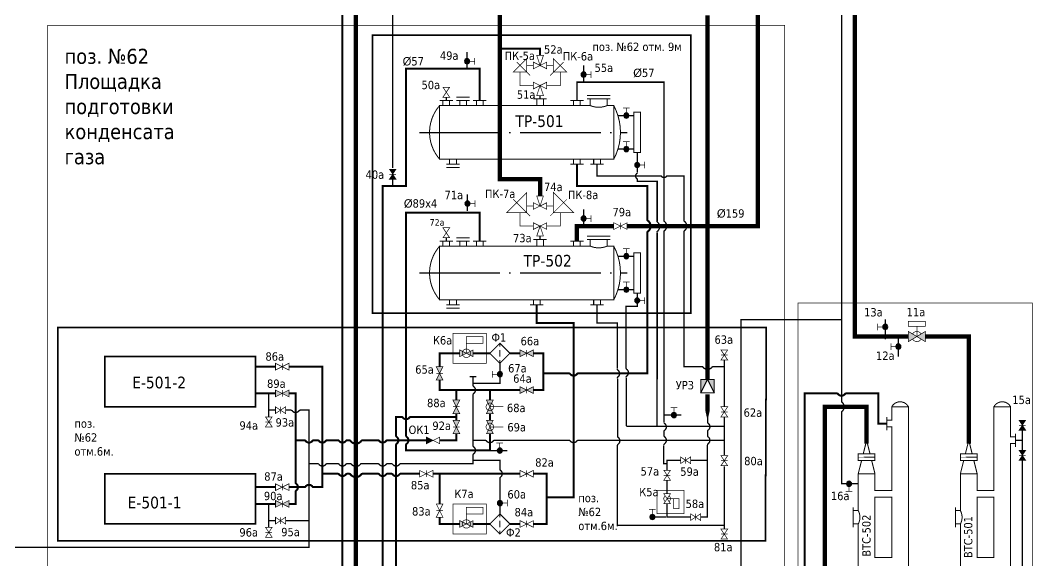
# Paper-space layout 'Layout1' of a CAD drawing. Header units: millimetres. Extents: x 40 to 1011, y 21 to 714.
# Drawn here: x 453.9 to 756.2, y 262 to 423.5 of the extents above; entities that cross this region are included whole.
import ezdxf

# ---------------------------------------------------------------- set-up
doc = ezdxf.new("R2010")
doc.units = ezdxf.units.MM
doc.linetypes.add('ACAD_ISO02W100', pattern=[15, 12, -3])
doc.linetypes.add('ACAD_ISO04W100', pattern=[30, 24, -3, 0, -3])
for name, color, linetype in [('Вентили 50', 7, 'Continuous'), ('Газ', 30, 'Continuous'), ('Дренаж', 202, 'Continuous'), ('Емкости', 7, 'Continuous'), ('Задвижки 100', 7, 'Continuous'), ('Задвижки 50', 7, 'Continuous'), ('Задвижки 80', 7, 'Continuous'), ('Клапаны 100', 7, 'Continuous'), ('Конденсат', 102, 'Continuous'), ('Краны 15', 7, 'Continuous'), ('Краны шар.пн.прив.100', 7, 'Continuous'), ('Краны шар.пн.прив.150', 7, 'Continuous'), ('Краны шар.прив.50', 7, 'Continuous'), ('Краны шар.ручн.100', 7, 'Continuous'), ('Осевые', 7, 'ACAD_ISO04W100'), ('Площадки', 7, 'Continuous'), ('Трубы 159', 7, 'Continuous'), ('Трубы 57', 7, 'Continuous'), ('Трубы 89', 7, 'Continuous'), ('Устр-ва переключ.', 7, 'Continuous'), ('Фильтры 6', 7, 'Continuous'), ('Штрих пункт.', 7, 'ACAD_ISO04W100')]:
    doc.layers.add(name, color=color, linetype=linetype)

# ---------------------------------------------------------------- blocks, each defined once
blk = doc.blocks.new('Пересеч. 89-108')
at = {"layer": 'Трубы 89', "const_width": 0.6}
blk.add_lwpolyline([(-1.4, 0, -0.236068), (-1, -0.2, 0.236068), (0, -0.7, 0.236068), (1, -0.2, -0.236068), (1.4, 0)], format="xyb", dxfattribs=at)
blk = doc.blocks.new('Пересеч. 57-159')
at = {"layer": 'Трубы 57'}
blk.add_lwpolyline([(-1.6, 0, 0.4, 0.4, -0.236068), (-1.4, -0.1, 0.4, 0.4, 0.236068), (0, -0.8, 0.4, 0.4, 0.236068), (1.4, -0.1, 0.4, 0.4, -0.236068), (1.6, 0, 0, 0, 0)], format="xyseb", dxfattribs=at)
blk = doc.blocks.new('Кран 15')
at = {"layer": 'Краны 15'}
blk.add_hatch(color=256, dxfattribs=at).paths.add_polyline_path([(-0.75, 0.75, 1), (0.75, 0.75, 1)])
at = {"layer": 'Краны 15', "const_width": 0.2}
for points in [[(-2.25, 1.75), (-2.25, -0.25)], [(-0.75, 0.75), (-2.25, 0.75)]]:
    blk.add_lwpolyline(points, dxfattribs=at)
at = {"layer": 'Краны 15'}
blk.add_lwpolyline([(-0.75, 0.75, 1), (0.75, 0.75, 1), (-0.75, 0.75, 1)], format="xyb", dxfattribs=at)
blk = doc.blocks.new('Задвижка 50 непрох.')
at = {"layer": 'Задвижки 50'}
h = blk.add_hatch(color=256, dxfattribs=at)
h.paths.add_polyline_path([(0, 1), (0, -1), (1.5, 0)])
h.paths.add_polyline_path([(3, -1), (3, 1), (1.5, 0)])
at = {"layer": 'Задвижки 50', "const_width": 0.2}
blk.add_lwpolyline([(3, -1), (3, 1), (0, -1), (0, 1)], close=True, dxfattribs=at)
blk.add_lwpolyline([(1.5, 1), (1.5, -1)], dxfattribs=at)
blk = doc.blocks.new('Кран шар.пн.прив.150')
at = {"layer": 'Краны шар.пн.прив.150'}
h = blk.add_hatch(color=256, dxfattribs=at)
h.paths.add_polyline_path([(2.5, 0), (0, 1.5), (0, -1.5)])
h.paths.add_polyline_path([(2.5, 0), (5, -1.5), (5, 1.5)])
at = {"layer": 'Краны шар.пн.прив.150', "const_width": 0.2}
for points in [[(0, 3), (5, 3), (5, 4.5), (0, 4.5)], [(5, -1.5), (0, 1.5), (0, -1.5), (5, 1.5)]]:
    blk.add_lwpolyline(points, close=True, dxfattribs=at)
blk.add_lwpolyline([(2.5, 0), (2.5, 3)], dxfattribs=at)
for points in [[(3.79, 0.77, 0.56619), (1.21, 0.77)], [(1.21, -0.77, 0.56619), (3.79, -0.77)]]:
    blk.add_lwpolyline(points, format="xyb", dxfattribs=at)
blk = doc.blocks.new('Задвижка 80')
at = {"layer": 'Задвижки 80', "const_width": 0.2}
blk.add_lwpolyline([(0, -1), (0, 1), (4, -1), (4, 1)], close=True, dxfattribs=at)
blk.add_lwpolyline([(2, 1), (2, -1)], dxfattribs=at)
blk = doc.blocks.new('Задвижка 100 непрох.')
at = {"layer": 'Задвижки 100'}
h = blk.add_hatch(color=256, dxfattribs=at)
h.paths.add_polyline_path([(2, 0), (0, 1), (0, -1)])
h.paths.add_polyline_path([(2, 0), (4, -1), (4, 1)])
at = {"layer": 'Задвижки 100', "const_width": 0.2}
blk.add_lwpolyline([(0, -1), (0, 1), (4, -1), (4, 1)], close=True, dxfattribs=at)
blk.add_lwpolyline([(2, 1), (2, -1)], dxfattribs=at)
blk = doc.blocks.new('Задвижка 50')
at = {"layer": 'Задвижки 50', "const_width": 0.2}
blk.add_lwpolyline([(3, -1), (3, 1), (0, -1), (0, 1)], close=True, dxfattribs=at)
blk.add_lwpolyline([(1.5, 1), (1.5, -1)], dxfattribs=at)
blk = doc.blocks.new('Пересеч. 57-108')
at = {"layer": 'Трубы 57', "const_width": 0.4}
blk.add_lwpolyline([(-1.4, 0, -0.236068), (-1, -0.2, 0.236068), (0, -0.7, 0.236068), (1, -0.2, -0.236068), (1.4, 0)], format="xyb", dxfattribs=at)
blk = doc.blocks.new('Пересеч. 89-219')
at = {"layer": 'Трубы 89', "const_width": 0.6}
blk.add_lwpolyline([(-2, 0, -0.236068), (-1.6, -0.2, 0.236068), (0, -1, 0.236068), (1.6, -0.2, -0.236068), (2, 0)], format="xyb", dxfattribs=at)
blk = doc.blocks.new('Кран шар.прив.п.100')
at = {"layer": 'Краны шар.пн.прив.100'}
h = blk.add_hatch(color=256, dxfattribs=at)
h.paths.add_polyline_path([(0, -1), (2, 0), (0, 1)])
h.paths.add_polyline_path([(2, 0), (4, -1), (4, 1)])
at = {"layer": 'Краны шар.пн.прив.100', "const_width": 0.2}
for points in [[(7, 5), (2, 5), (2, 3), (7, 3)], [(0, -1), (0, 1), (4, -1), (4, 1)]]:
    blk.add_lwpolyline(points, close=True, dxfattribs=at)
blk.add_lwpolyline([(2, 0), (2, 5)], dxfattribs=at)
blk.add_lwpolyline([(2, 1.25, 1.010442), (2, -1.25, 1.010442), (2, 1.25, 4.236068)], format="xyb", dxfattribs=at)
blk = doc.blocks.new('Фильтр 6')
at = {"layer": 'Фильтры 6', "const_width": 0.3}
blk.add_lwpolyline([(-3, 0), (0, -3), (3, 0), (0, 3)], close=True, dxfattribs=at)
for points in [[(-3, 0), (-2, 0)], [(-1, 0), (1, 0)], [(2, 0), (3, 0)]]:
    blk.add_lwpolyline(points, dxfattribs=at)
blk = doc.blocks.new('Клапан 100')
at = {"layer": 'Клапаны 100'}
blk.add_hatch(color=256, dxfattribs=at).paths.add_polyline_path([(2, 0), (0, 1), (0, -1)])
at = {"layer": 'Клапаны 100', "const_width": 0.2}
blk.add_lwpolyline([(0, -1), (0, 1), (4, -1), (4, 1)], close=True, dxfattribs=at)
blk = doc.blocks.new('Кран шар.ручн.100 непрох.')
at = {"layer": 'Краны шар.ручн.100'}
h = blk.add_hatch(color=256, dxfattribs=at)
h.paths.add_polyline_path([(2, 0), (0, 1), (0, -1)])
h.paths.add_polyline_path([(2, 0), (4, -1), (4, 1)])
at = {"layer": 'Краны шар.ручн.100', "const_width": 0.2}
blk.add_lwpolyline([(2, 4), (2, 0)], dxfattribs=at)
blk.add_lwpolyline([(0, -1), (0, 1), (4, -1), (4, 1)], close=True, dxfattribs=at)
blk.add_lwpolyline([(0.875, 0, 1), (3.125, 0, 1), (0.875, 0, 1)], format="xyb", dxfattribs=at)
blk = doc.blocks.new('Заглушка 57')
at = {"layer": 'Трубы 57', "const_width": 0.4}
blk.add_lwpolyline([(0, 1), (0, -1)], dxfattribs=at)
blk = doc.blocks.new('Кран шар.прив.50')
at = {"layer": 'Краны шар.прив.50', "const_width": 0.2}
for points in [[(1.5, 3.5), (4.5, 3.5), (4.5, 2), (1.5, 2)], [(3, -1), (3, 1), (0, -1), (0, 1)]]:
    blk.add_lwpolyline(points, close=True, dxfattribs=at)
for points in [[(2.33, 0.55, 0.535184), (0.67, 0.55)], [(0.67, -0.55, 0.535184), (2.33, -0.55)]]:
    blk.add_lwpolyline(points, format="xyb", dxfattribs=at)
blk.add_lwpolyline([(1.5, 2), (1.5, 0)], dxfattribs=at)
blk = doc.blocks.new('Вентиль 50')
at = {"layer": 'Вентили 50', "const_width": 0.2}
blk.add_lwpolyline([(3, -1), (3, 1), (0, -1), (0, 1)], close=True, dxfattribs=at)
blk = doc.blocks.new('Устр-во переключ.')
at = {"layer": 'Устр-ва переключ.', "const_width": 0.2}
for points in [[(-1, 4), (-5, 4), (-1, 8)], [(-2, -2), (-4, -2), (-2, 2), (-4, 2)], [(2, 2), (4, 2), (2, -2), (4, -2)], [(-1, -4), (-5, -4), (-1, -8)]]:
    blk.add_lwpolyline(points, close=True, dxfattribs=at)
for points in [[(0, 3), (-4, 7)], [(-1, 6), (3, 6), (3, 2)], [(-3, 2), (-3, 4)], [(-3, 0), (-6, -1), (-6, 1), (-3, 0)], [(3, 0), (6, 1), (6, -1), (3, 0)], [(0, -3), (-4, -7)], [(-3, -4), (-3, -2)], [(3, -2), (3, -6), (-1, -6)]]:
    blk.add_lwpolyline(points, dxfattribs=at)
blk = doc.blocks.new('Задвижка 100')
at = {"layer": 'Задвижки 100', "const_width": 0.2}
blk.add_lwpolyline([(0, -1), (0, 1), (4, -1), (4, 1)], close=True, dxfattribs=at)
blk.add_lwpolyline([(2, 1), (2, -1)], dxfattribs=at)
blk = doc.blocks.new('Устр-во переключ.б.')
at = {"layer": 'Устр-ва переключ.', "const_width": 0.2}
for points in [[(-4, -5), (-4, 1), (-10, -5)], [(4, -5), (4, 1), (10, -5)], [(-2, -4), (-2, -2), (2, -4), (2, -2)], [(2, -8), (2, -10), (-2, -8), (-2, -10)]]:
    blk.add_lwpolyline(points, close=True, dxfattribs=at)
for points in [[(0, -3), (-1, 0), (1, 0), (0, -3)], [(-3, -6), (-8, -1)], [(-4, -3), (-2, -3)], [(2, -3), (4, -3)], [(3, -6), (8, -1)], [(-2, -9), (-6, -9), (-6, -5)], [(6, -5), (6, -9), (2, -9)], [(0, -9), (1, -12), (-1, -12), (0, -9)]]:
    blk.add_lwpolyline(points, dxfattribs=at)
blk = doc.blocks.new('Пересеч. 57-57')
at = {"layer": 'Трубы 57'}
blk.add_lwpolyline([(-1, 0, 0.4, 0.4, -0.236068), (-0.8, -0.1, 0.4, 0.4, 0.236068), (0, -0.5, 0.4, 0.4, 0.236068), (0.8, -0.1, 0.4, 0.4, -0.236068), (1, 0, 0, 0, 0)], format="xyseb", dxfattribs=at)

psp = doc.layouts.get("Layout1")

# ---------------------------------------------------------------- hatches: boundary and pattern name
at = {"layer": 'Газ'}
h = psp.add_hatch(color=256, dxfattribs=at)
h.paths.add_polyline_path([(659.09, 316.16), (657.09, 316.16), (657.09, 312.16)])
h.paths.add_polyline_path([(661.09, 316.16), (659.09, 316.16), (661.09, 312.16)])

# ---------------------------------------------------------------- linework, layer by layer
at = {"const_width": 0.3}
for points in [[(637.09, 396.03), (639.09, 396.03), (639.09, 384.03), (637.09, 384.03)], [(637.09, 354.03), (639.09, 354.03), (639.09, 342.03), (637.09, 342.03)], [(657.09, 316.16), (661.09, 316.16), (661.09, 312.16), (657.09, 312.16)]]:
    psp.add_lwpolyline(points, close=True, dxfattribs=at)
for points in [[(657.09, 312.16), (659.09, 316.16)], [(659.09, 316.16), (661.09, 312.16)]]:
    psp.add_lwpolyline(points)
at = {"layer": 'Газ'}
for points, const_width in [([(699.09, 505.15), (699.09, 309.63)], 0.4), ([(622.09, 405.03), (622.09, 410.03)], 0.4), ([(620.09, 399.53), (620.09, 405.03), (646.09, 405.03), (646.09, 363.63)], 0.4), ([(646.09, 360.43), (646.09, 303.45)], 0.4), ([(669.09, 259.03), (669.09, 334.03), (699.09, 334.03)], 0.4), ([(712.17, 328.16), (712.17, 334.16)], 0.4), ([(724.09, 329.03), (737.09, 329.03), (737.09, 297.03)], 1.3), ([(716.09, 329.03), (716.09, 323.03)], 0.4), ([(659.09, 306.85), (659.09, 311.78)], 1.3), ([(706.59, 297.03), (706.59, 308.03), (694.09, 308.03), (694.09, 124.03), (648.09, 124.03), (648.09, 143.03), (659.09, 143.03), (659.09, 148.03)], 1.3), ([(651.3, 305.57), (646.3, 305.57)], 0.4), ([(699.09, 306.43), (699.09, 285.03), (704.09, 285.03)], 0.4), ([(659.09, 304.8), (659.09, 303.49)], 0.4), ([(646.09, 300.63), (646.09, 299.43)], 0.4), ([(659.09, 300.67), (659.09, 299.43)], 0.4), ([(646.02, 296.51), (646.02, 291.07), (647.02, 291.07)], 0.4), ([(659.02, 296.65), (659.02, 275.07), (657.02, 275.07)], 0.4), ([(647.02, 289.07), (647.02, 292.07), (651.02, 292.07)], 0.4), ([(654.02, 292.07), (659.02, 292.07)], 0.4), ([(647.02, 282.07), (647.02, 286.07)], 0.4), ([(654.02, 275.07), (647.02, 275.07), (647.02, 279.07)], 0.4), ([(646.71, 275.11), (641.71, 275.11)], 0.4)]:
    psp.add_lwpolyline(points, dxfattribs=dict(at, const_width=const_width))
for points in [[(703.09, 503.69, 1.3, 1.3, 0), (703.09, 329.03, 1.3, 1.3, 0), (719.09, 329.03, 0, 0, 0)], [(659.09, 243.03, 1.3, 1.3, 0), (659.09, 248.03, 1.3, 1.3, 0), (554.09, 248.03, 1.3, 1.3, 0), (554.09, 489.53, 1.3, 1.3, 0)], [(659.09, 304.83, 0.4, 1.3, 0), (659.09, 306.83, 1.3, 1.3, 0)]]:
    psp.add_lwpolyline(points, format="xyseb", dxfattribs=at)
at = {"layer": 'Газ', "const_width": 0.2}
psp.add_lwpolyline([(644.02, 283.07), (652.02, 283.07), (652.02, 276.07), (644.02, 276.07)], close=True, dxfattribs=at)
at = {"layer": 'Дренаж', "const_width": 0.4}
for points in [[(638.09, 384.03), (638.09, 378.05)], [(645.09, 377.03), (626.09, 377.03), (626.09, 380.53)], [(644.05, 363.49), (644.05, 375.43), (638.15, 375.43)], [(638.16, 376), (638.16, 375.24)], [(652.09, 363.63), (652.09, 377.03), (647.09, 377.03)], [(644.04, 302.07), (644.05, 318.43), (644.05, 360.18)], [(657.49, 320.03), (652.09, 320.03), (652.09, 360.43)], [(634.76, 319.67), (634.76, 338.03), (638.09, 338.03), (638.09, 342.03)], [(626.09, 338.53), (626.09, 333.03), (632.2, 333.03), (632.2, 319.43)], [(589.09, 315.03), (597.09, 315.03), (597.09, 321.03)], [(664.09, 308.03), (664.09, 322.03)], [(664.09, 320.03), (660.69, 320.03)], [(589.09, 314.43), (589.09, 317.03)], [(632.21, 316.48), (632.21, 299.28)], [(634.85, 316.75), (634.85, 302.31)], [(589.09, 296.43), (589.09, 311.63)], [(528.09, 307.03), (530.09, 307.03)], [(533.09, 307.03), (534.69, 307.03)], [(634.85, 302.21), (663.9, 302.21)], [(664.09, 293.59), (664.09, 305.03)], [(753.09, 295.03), (753.09, 301.03)], [(589.09, 298.03), (592.69, 298.03)], [(595.49, 298.03), (617.69, 298.03)], [(620.49, 298.03), (664.09, 298.03)], [(632.16, 296.63), (632.16, 272.57), (664.09, 272.61), (664.09, 290.28)], [(751.09, 298.03), (753.09, 298.03)], [(567.49, 291.03), (589.09, 291.03), (589.09, 293.63)], [(540.09, 291.03), (542.69, 291.03)], [(545.49, 291.03), (548.69, 291.03)], [(551.49, 291.03), (552.49, 291.03)], [(555.69, 291.03), (560.69, 291.03)], [(563.49, 291.03), (564.69, 291.03)], [(589.09, 292.03), (597.09, 292.03), (597.09, 289.43)], [(751.19, 258.03), (753.09, 258.03), (753.09, 292.03)], [(597.09, 286.63), (597.09, 276.03)], [(664.09, 272.61), (664.09, 271.61)]]:
    psp.add_lwpolyline(points, dxfattribs=at)
at = {"layer": 'Дренаж', "lineweight": 100, "const_width": 0.4}
for points in [[(528.09, 312.03), (528.09, 305.03)], [(528.09, 279.03), (528.09, 272.03)], [(533.09, 274.03), (540.09, 274.03)]]:
    psp.add_lwpolyline(points, dxfattribs=at)
at = {"layer": 'Дренаж'}
psp.add_lwpolyline([(537.49, 307.03, 0.4, 0.4, 0), (540.09, 307.03, 0.4, 0.4, 0), (540.09, 266.03, 0.4, 0.4, 0), (355.62, 266.03, 0.4, 0.4, 0), (355.85, 21.03, 0, 0, 0)], format="xyseb", dxfattribs=at)
at = {"layer": 'Емкости', "const_width": 0.3}
for points in [[(583.09, 399.53), (579.09, 399.53)], [(580.09, 398.03), (580.09, 399.53)], [(582.09, 398.03), (582.09, 399.53)], [(584.09, 400.53), (588.09, 400.53)], [(588.09, 399.53), (584.09, 399.53)], [(585.09, 398.03), (585.09, 399.53)], [(587.09, 398.03), (587.09, 399.53)], [(593.09, 399.53), (589.09, 399.53)], [(590.09, 398.03), (590.09, 399.53)], [(592.09, 398.03), (592.09, 399.53)], [(611.09, 400.03), (607.09, 400.03)], [(608.09, 398.03), (608.09, 400.03)], [(610.09, 398.03), (610.09, 400.03)], [(622.09, 399.53), (618.09, 399.53)], [(619.09, 398.03), (619.09, 399.53)], [(621.09, 398.03), (621.09, 399.53)], [(623.09, 401.03), (630.09, 401.03)], [(630.09, 400.03), (623.09, 400.03)], [(624.09, 398.03), (624.09, 400.03)], [(629.09, 398.03), (629.09, 400.03)], [(629.09, 398.03), (631.09, 398.03), (631.09, 382.03), (579.09, 382.03), (579.09, 398.03), (624.09, 398.03)], [(582.09, 382.03), (582.09, 380.53)], [(584.09, 382.03), (584.09, 380.53)], [(619.09, 382.03), (619.09, 380.53)], [(621.09, 382.03), (621.09, 380.53)], [(625.09, 382.03), (625.09, 380.53)], [(627.09, 382.03), (627.09, 380.53)], [(585.09, 380.53), (581.09, 380.53)], [(581.09, 379.53), (585.09, 379.53)], [(622.09, 380.53), (618.09, 380.53)], [(628.09, 380.53), (624.09, 380.53)], [(583.09, 357.53), (579.09, 357.53)], [(580.09, 356.03), (580.09, 357.53)], [(582.09, 356.03), (582.09, 357.53)], [(584.09, 358.53), (588.09, 358.53)], [(588.09, 357.53), (584.09, 357.53)], [(585.09, 356.03), (585.09, 357.53)], [(587.09, 356.03), (587.09, 357.53)], [(593.09, 357.53), (589.09, 357.53)], [(590.09, 356.03), (590.09, 357.53)], [(592.09, 356.03), (592.09, 357.53)], [(611.09, 358.03), (607.09, 358.03)], [(608.09, 356.03), (608.09, 358.03)], [(610.09, 356.03), (610.09, 358.03)], [(622.09, 357.53), (618.09, 357.53)], [(619.09, 356.03), (619.09, 357.53)], [(621.09, 356.03), (621.09, 357.53)], [(623.09, 359.03), (630.09, 359.03)], [(630.09, 358.03), (623.09, 358.03)], [(624.09, 356.03), (624.09, 358.03)], [(629.09, 356.03), (629.09, 358.03)], [(629.09, 356.03), (631.09, 356.03), (631.09, 340.03), (579.09, 340.03), (579.09, 356.03), (624.09, 356.03)], [(585.09, 338.53), (581.09, 338.53)], [(582.09, 340.03), (582.09, 338.53)], [(584.09, 340.03), (584.09, 338.53)], [(610.09, 338.53), (606.09, 338.53)], [(607.09, 340.03), (607.09, 338.53)], [(609.09, 340.03), (609.09, 338.53)], [(628.09, 338.53), (624.09, 338.53)], [(625.09, 340.03), (625.09, 338.53)], [(627.09, 340.03), (627.09, 338.53)], [(581.09, 337.53), (585.09, 337.53)], [(712.59, 305.03), (712.59, 301.03)], [(751.09, 300.03), (751.09, 296.03)], [(705.59, 294.03), (706.59, 298.03)], [(707.59, 294.03), (706.59, 298.03)], [(736.09, 294.03), (737.09, 298.03)], [(738.09, 294.03), (737.09, 298.03)], [(704.09, 288.03), (705.09, 292.03)], [(709.09, 288.03), (708.09, 292.03)], [(734.59, 288.03), (735.59, 292.03)], [(739.59, 288.03), (738.59, 292.03)], [(702.59, 278.03), (702.59, 272.03)], [(733.09, 278.03), (733.09, 272.03)]]:
    psp.add_lwpolyline(points, dxfattribs=at)
for points in [[(579.09, 398.03, 0.375), (579.09, 382.03)], [(629.09, 398.03, -0.2), (624.09, 398.03)], [(631.09, 382.03, 0.25), (631.09, 398.03)], [(579.09, 356.03, 0.375), (579.09, 340.03)], [(629.09, 356.03, -0.2), (624.09, 356.03)], [(631.09, 340.03, 0.25), (631.09, 356.03)], [(719.09, 308.03, 0.6), (714.09, 308.03)], [(749.59, 308.03, 0.6), (744.59, 308.03)], [(704.09, 273.03, 0.25), (704.09, 277.03)], [(734.59, 273.03, 0.25), (734.59, 277.03)]]:
    psp.add_lwpolyline(points, format="xyb", dxfattribs=at)
at = {"layer": 'Емкости'}
for points in [[(712.59, 304.03, 0.3, 0.3, 0), (714.09, 304.03, 0.3, 0.3, 0), (714.09, 308.03, 0.3, 0.3, 0), (719.09, 308.03, 0.3, 0.3, 0), (719.09, 219.03, 0.3, 0.3, 0), (720.59, 219.03, 0, 0, 0)], [(751.09, 299.03, 0.3, 0.3, 0), (749.59, 299.03, 0.3, 0.3, 0), (749.59, 308.03, 0.3, 0.3, 0), (744.59, 308.03, 0.3, 0.3, 0), (744.59, 283.03, 0.3, 0.3, 0), (739.59, 283.03, 0.3, 0.3, 0), (739.59, 288.03, 0.3, 0.3, 0), (734.59, 288.03, 0.3, 0.3, 0), (734.59, 277.03, 0.3, 0.3, 0), (733.09, 277.03, 0, 0, 0)], [(712.59, 302.03, 0.3, 0.3, 0), (714.09, 302.03, 0.3, 0.3, 0), (714.09, 283.03, 0.3, 0.3, 0), (709.09, 283.03, 0.3, 0.3, 0), (709.09, 288.03, 0.3, 0.3, 0), (704.09, 288.03, 0.3, 0.3, 0), (704.09, 277.03, 0.3, 0.3, 0), (702.59, 277.03, 0, 0, 0)], [(743.09, 212.03, 0.3, 0.3, 0), (744.59, 212.03, 0.3, 0.3, 0), (744.59, 208.03, 0.3, 0.3, 0), (749.59, 208.03, 0.3, 0.3, 0), (749.59, 297.03, 0.3, 0.3, 0), (751.09, 297.03, 0, 0, 0)], [(702.59, 238.03, 0.3, 0.3, 0), (704.09, 238.03, 0.3, 0.3, 0), (704.09, 273.03, 0.3, 0.3, 0), (702.59, 273.03, 0, 0, 0)], [(733.09, 238.03, 0.3, 0.3, 0), (734.59, 238.03, 0.3, 0.3, 0), (734.59, 273.03, 0.3, 0.3, 0), (733.09, 273.03, 0, 0, 0)]]:
    psp.add_lwpolyline(points, format="xyseb", dxfattribs=at)
at = {"layer": 'Емкости', "const_width": 0.3}
for points in [[(704.09, 294.03), (709.09, 294.03), (709.09, 292.03), (704.09, 292.03)], [(734.59, 294.03), (739.59, 294.03), (739.59, 292.03), (734.59, 292.03)], [(704.09, 293.03), (709.09, 293.03), (709.09, 293.03), (704.09, 293.03)], [(734.59, 293.03), (739.59, 293.03), (739.59, 293.03), (734.59, 293.03)], [(714.09, 263.03), (709.09, 263.03), (709.09, 281.03), (714.09, 281.03)], [(744.59, 263.03), (739.59, 263.03), (739.59, 281.03), (744.59, 281.03)]]:
    psp.add_lwpolyline(points, close=True, dxfattribs=at)
at = {"layer": 'Конденсат', "color": 3}
psp.add_lwpolyline([(565.09, 379.4, 0.4, 0.4, 0), (565.09, 527.03, 0.4, 0.4, 0), (744.3, 527.03, 0.4, 0.4, 0)], format="xyseb", dxfattribs=at)
at = {"layer": 'Конденсат'}
psp.add_lwpolyline([(550.09, 234.43, 0.6, 0.6, 0), (550.09, 489.53, 0.6, 0.6, 0)], format="xyseb", dxfattribs=at)
for points, const_width in [([(587.28, 409.03), (587.28, 414.03)], 0.4), ([(587.41, 366.49), (587.41, 371.49)], 0.4), ([(566.09, 299.43), (566.09, 305.03), (567.69, 305.03)], 0.6), ([(570.49, 305.03), (584.09, 305.03)], 0.6), ([(579.09, 298.03), (584.09, 298.03), (584.09, 300.03)], 0.6), ([(536.09, 298.03), (538.69, 298.03)], 0.6), ([(541.49, 298.03), (542.69, 298.03)], 0.6), ([(545.49, 298.03), (548.69, 298.03)], 0.6), ([(551.49, 298.03), (552.09, 298.03)], 0.6), ([(556.09, 298.03), (560.69, 298.03)], 0.6), ([(563.49, 298.03), (575.09, 298.03)], 0.6), ([(566.09, 250.03), (566.09, 261.03), (566.09, 296.63)], 0.6), ([(599.31, 294.95), (594.31, 294.95)], 0.4), ([(551.49, 288.03), (552.09, 288.03)], 0.6)]:
    psp.add_lwpolyline(points, dxfattribs=dict(at, const_width=const_width))
at = {"layer": 'Конденсат', "color": 3}
for points, const_width in [([(591.09, 399.53), (591.09, 409.03), (569.09, 409.03), (569.09, 374.03), (562.09, 374.03), (562.09, 250.03)], 0.6), ([(641.09, 364.03), (641.09, 374.03), (620.09, 374.03), (620.09, 380.53)], 0.6), ([(565.09, 374.03), (565.09, 376.03)], 0.4), ([(569.09, 299.43), (569.09, 366.03), (591.09, 366.03), (591.09, 357.53)], 0.6), ([(620.49, 318.03), (641.09, 318.03), (641.09, 360.03)], 0.6), ([(611.09, 281.03), (619.09, 281.03), (619.09, 333.03), (608.09, 333.03), (608.09, 338.53)], 0.6), ([(579.09, 320.03), (579.09, 324.03), (585.09, 324.03)], 0.6), ([(589.09, 324.03), (594.09, 324.03)], 0.6), ([(600.09, 324.03), (603.09, 324.03)], 0.6), ([(607.09, 324.03), (610.09, 324.03), (610.09, 313.03), (607.09, 313.03)], 0.6), ([(610.09, 318.03), (617.69, 318.03)], 0.6), ([(603.09, 313.03), (579.09, 313.03), (579.09, 316.03)], 0.6), ([(584.09, 310.03), (584.09, 313.03)], 0.6), ([(594.09, 313.03), (594.09, 310.03)], 0.6), ([(650.09, 129.03), (688.09, 129.03), (688.09, 312.03), (697.69, 312.03)], 0.6), ([(700.49, 312.03), (710.09, 312.03), (710.09, 303.03), (712.59, 303.03)], 0.6), ([(594.09, 306.03), (594.09, 304.03)], 0.6), ([(594.09, 300.03), (594.09, 295.03), (569.09, 295.03), (569.09, 296.63)], 0.6), ([(544.09, 288.03), (548.69, 288.03)], 0.6), ([(551.49, 288.03), (552.09, 288.03)], 0.6), ([(556.09, 288.03), (560.69, 288.03)], 0.6), ([(563.49, 288.03), (564.69, 288.03)], 0.6), ([(567.49, 288.03), (573.09, 288.03)], 0.6), ([(577.09, 288.03), (603.09, 288.03)], 0.6), ([(579.09, 279.03), (579.09, 288.03)], 0.6), ([(607.09, 288.03), (611.09, 288.03), (611.09, 273.03), (607.09, 273.03)], 0.6), ([(585.09, 273.03), (579.09, 273.03), (579.09, 275.03)], 0.6), ([(594.09, 273.03), (589.09, 273.03)], 0.6), ([(603.09, 273.03), (600.09, 273.03)], 0.6)]:
    psp.add_lwpolyline(points, dxfattribs=dict(at, const_width=const_width))
at = {"layer": 'Конденсат', "color": 3, "const_width": 0.2}
psp.add_lwpolyline([(583.09, 330.03), (593.09, 330.03), (593.09, 321.03), (583.09, 321.03)], close=True, dxfattribs=at)
at = {"layer": 'Конденсат', "lineweight": 100, "const_width": 0.5}
for points in [[(479.09, 323.03), (524.09, 323.03), (524.09, 308.03), (479.09, 308.03)], [(479.09, 288.03), (524.09, 288.03), (524.09, 273.03), (479.09, 273.03)]]:
    psp.add_lwpolyline(points, close=True, dxfattribs=at)
at = {"layer": 'Конденсат', "color": 3, "lineweight": 100, "const_width": 0.6}
for points in [[(524.09, 320.03), (530.09, 320.03)], [(534.09, 320.03), (544.09, 320.03), (544.09, 284.03), (541.49, 284.03)], [(530.09, 284.03), (524.09, 284.03)], [(538.69, 284.03), (534.09, 284.03)]]:
    psp.add_lwpolyline(points, dxfattribs=at)
at = {"layer": 'Конденсат', "lineweight": 100, "const_width": 0.6}
for points in [[(524.09, 312.03), (530.09, 312.03)], [(534.09, 312.03), (536.09, 312.03), (536.09, 285.43)], [(536.09, 282.63), (536.09, 279.03), (534.09, 279.03)], [(530.09, 279.03), (524.09, 279.03)]]:
    psp.add_lwpolyline(points, dxfattribs=at)
at = {"layer": 'Конденсат', "const_width": 0.2}
psp.add_lwpolyline([(583.09, 279.03), (593.09, 279.03), (593.09, 270.03), (583.09, 270.03)], close=True, dxfattribs=at)
at = {"layer": 'Осевые'}
for p, q in [((573.09, 390.03), (635.09, 390.03)), ((573.09, 348.03), (635.09, 348.03))]:
    psp.add_line(p, q, dxfattribs=at)
at = {"layer": 'Площадки', "linetype": 'ACAD_ISO02W100', "ltscale": 1.5, "const_width": 0.5}
for points in [[(559.09, 419.03), (654.09, 419.03), (654.09, 336.03), (559.09, 336.03)], [(465.09, 331.69), (676.64, 331.69), (676.36, 268.03), (465.09, 268.03)]]:
    psp.add_lwpolyline(points, close=True, dxfattribs=at)
at = {"layer": 'Трубы 159'}
for points, const_width in [([(597.09, 442.53), (597.09, 376.03), (609.09, 376.03), (609.09, 371.03)], 1.3), ([(635.09, 362.03), (674.09, 362.03), (674.09, 442.53)], 1.3), ([(659.09, 316.33), (659.09, 425.03)], 1.3), ([(622.09, 362.03), (622.09, 367.03)], 0.4), ([(620.09, 357.53), (620.09, 362.03), (631.09, 362.03)], 1.3)]:
    psp.add_lwpolyline(points, dxfattribs=dict(at, const_width=const_width))
at = {"layer": 'Трубы 57', "const_width": 0.4}
for points in [[(581.09, 399.53), (581.09, 400.53)], [(609.09, 400.03), (609.09, 401.03)], [(632.34, 395.03), (637.09, 395.03)], [(632.34, 385.03), (637.09, 385.03)], [(581.09, 357.53), (581.09, 358.53)], [(609.09, 358.03), (609.09, 359.03)], [(632.34, 353.03), (637.09, 353.03)], [(632.34, 343.03), (637.09, 343.03)]]:
    psp.add_lwpolyline(points, dxfattribs=at)
at = {"layer": 'Трубы 57', "lineweight": 100, "const_width": 0.4}
psp.add_lwpolyline([(528.09, 274.03), (530.09, 274.03)], dxfattribs=at)
at = {"layer": 'Трубы 89', "const_width": 0.6}
for points in [[(597.09, 415.03), (609.09, 415.03), (609.09, 413.03)], [(584.09, 304.03), (584.09, 306.03)]]:
    psp.add_lwpolyline(points, dxfattribs=at)
at = {"layer": 'Штрих пункт.', "const_width": 0.2}
for points in [[(682.09, 422.03), (462.09, 422.03), (462.09, 120.03), (682.09, 120.03)], [(686.09, 193.03), (756.09, 193.03), (756.09, 339.03), (686.09, 339.03)]]:
    psp.add_lwpolyline(points, close=True, dxfattribs=at)

# ---------------------------------------------------------------- block references
at = {"layer": 'Вентили 50', "rotation": 90}
for p in [(581.09, 400.53), (581.09, 358.53)]:
    psp.add_blockref('Вентиль 50', p, dxfattribs=at)
at = {"layer": 'Газ'}
for name, p, rotation in [('Кран 15', (622.09, 408.03), 180), ('Пересеч. 57-159', (646.09, 362.03), 90), ('Пересеч. 57-159', (699.09, 308.03), 90), ('Кран 15', (648.3, 305.57), 270), ('Пересеч. 57-108', (646.09, 302.03), 90), ('Пересеч. 57-108', (659.1, 302.09), 90), ('Пересеч. 57-108', (646.09, 298.03), 90), ('Пересеч. 57-108', (659.09, 298.03), 90), ('Задвижка 50', (647.02, 289.07), 270), ('Кран 15', (702.09, 285.03), 90), ('Кран шар.прив.50', (647.02, 282.07), 270), ('Кран 15', (641.88, 275.11), 270)]:
    psp.add_blockref(name, p, dxfattribs=dict(at, rotation=rotation))
for name, p in [('Кран 15', (712.17, 331.16)), ('Кран шар.пн.прив.150', (719.09, 329.03)), ('Кран 15', (716.09, 325.28)), ('Задвижка 50', (651.02, 292.07))]:
    psp.add_blockref(name, p, dxfattribs=at)
at = {"layer": 'Дренаж'}
for name, p, rotation in [('Кран 15', (638.09, 381.03), 180), ('Пересеч. 57-57', (638.12, 376.99), 270), ('Пересеч. 57-159', (643.99, 361.85), 90), ('Пересеч. 57-159', (652.09, 362.03), 90), ('Кран 15', (638.09, 340.53), 180), ('Задвижка 50', (664.09, 322.03), 90), ('Пересеч. 57-108', (632.14, 317.96), 90), ('Пересеч. 57-108', (634.77, 318.22), 90), ('Заглушка 57', (589.09, 317.03), 270), ('Пересеч. 57-108', (589.09, 313.03), 90), ('Задвижка 50', (664.09, 308.03), 270), ('Задвижка 50 непрох.', (753.09, 304.03), 270), ('Пересеч. 57-108', (632.21, 297.88), 90), ('Пересеч. 57-108', (589.09, 295.03), 90), ('Задвижка 50', (664.09, 293.42), 270), ('Задвижка 50 непрох.', (753.09, 295.03), 270), ('Пересеч. 57-108', (597.09, 288.03), 90), ('Кран 15', (597.09, 280.03), 180), ('Задвижка 50', (664.09, 271.49), 270)]:
    psp.add_blockref(name, p, dxfattribs=dict(at, rotation=rotation))
for name, p in [('Пересеч. 57-57', (646.09, 377.03)), ('Кран 15', (597.09, 317.03)), ('Пересеч. 57-159', (659.09, 320.03)), ('Пересеч. 57-108', (594.09, 298.03)), ('Пересеч. 57-108', (619.09, 298.03)), ('Пересеч. 57-108', (544.09, 291.03)), ('Пересеч. 57-108', (550.09, 291.03)), ('Пересеч. 57-159', (554.09, 291.03)), ('Пересеч. 57-108', (562.09, 291.03)), ('Пересеч. 57-108', (566.09, 291.03))]:
    psp.add_blockref(name, p, dxfattribs=at)
at = {"layer": 'Дренаж', "lineweight": 100}
for name, p in [('Задвижка 50', (530.09, 307.03)), ('Пересеч. 57-108', (536.09, 307.03)), ('Задвижка 50', (530.09, 274.03))]:
    psp.add_blockref(name, p, dxfattribs=at)
at = {"layer": 'Дренаж', "lineweight": 100, "rotation": 270}
for p in [(528.09, 305.03), (528.09, 272.03)]:
    psp.add_blockref('Задвижка 50', p, dxfattribs=at)
at = {"layer": 'Задвижки 50'}
psp.add_blockref('Задвижка 50', (654.02, 275.07), dxfattribs=at)
at = {"layer": 'Конденсат'}
for name, p, rotation in [('Кран 15', (587.28, 412.03), 180), ('Кран 15', (587.41, 369.49), 180), ('Кран шар.ручн.100 непрох.', (594.09, 310.03), 270), ('Задвижка 100 непрох.', (584.09, 304.03), 270), ('Кран шар.ручн.100 непрох.', (594.09, 304.03), 270), ('Пересеч. 89-108', (569.09, 298.03), 90), ('Кран 15', (596.31, 294.95), 270), ('Задвижка 80', (579.09, 279.03), 270), ('Фильтр 6', (597.09, 273.03), 270)]:
    psp.add_blockref(name, p, dxfattribs=dict(at, rotation=rotation))
at = {"layer": 'Конденсат', "color": 3}
for name, p, rotation in [('Задвижка 50 непрох.', (565.09, 379.03), 270), ('Пересеч. 89-219', (641.09, 362.03), 90), ('Фильтр 6', (597.09, 324.03), 270), ('Задвижка 100 непрох.', (579.09, 320.03), 270), ('Задвижка 100 непрох.', (584.09, 310.03), 270), ('Пересеч. 89-108', (566.09, 298.03), 90)]:
    psp.add_blockref(name, p, dxfattribs=dict(at, rotation=rotation))
for name, p in [('Кран шар.прив.п.100', (585.09, 324.03)), ('Задвижка 100 непрох.', (603.09, 324.03)), ('Пересеч. 89-108', (619.09, 318.03)), ('Задвижка 100 непрох.', (603.09, 313.03))]:
    psp.add_blockref(name, p, dxfattribs=at)
at = {"layer": 'Конденсат', "lineweight": 100}
for name, p in [('Задвижка 80', (530.09, 320.03)), ('Задвижка 100 непрох.', (530.09, 312.03)), ('Задвижка 80', (530.09, 284.03)), ('Задвижка 100 непрох.', (530.09, 279.03))]:
    psp.add_blockref(name, p, dxfattribs=at)
at = {"layer": 'Конденсат'}
for name, p in [('Пересеч. 89-108', (699.09, 312.03)), ('Пересеч. 89-108', (540.09, 298.03)), ('Пересеч. 89-108', (544.09, 298.03)), ('Пересеч. 89-108', (550.09, 298.03)), ('Пересеч. 89-219', (554.09, 298.03)), ('Пересеч. 89-108', (562.09, 298.03)), ('Клапан 100', (575.15, 297.99)), ('Пересеч. 89-108', (550.09, 288.03)), ('Пересеч. 89-219', (554.09, 288.03)), ('Пересеч. 89-108', (562.09, 288.03)), ('Пересеч. 89-108', (566.09, 288.03)), ('Задвижка 80', (573.09, 288.03)), ('Задвижка 80', (603.09, 288.03)), ('Кран шар.прив.п.100', (585.09, 273.03)), ('Задвижка 80', (603.09, 273.03))]:
    psp.add_blockref(name, p, dxfattribs=at)
at = {"layer": 'Конденсат', "lineweight": 100}
for p, rotation in [((536.09, 284.03), 90), ((540.09, 284.03), 180)]:
    psp.add_blockref('Пересеч. 89-108', p, dxfattribs=dict(at, rotation=rotation))
at = {"layer": 'Краны 15', "rotation": 270}
for p in [(634.09, 395.03), (634.09, 385.03), (634.09, 353.03), (634.09, 343.03)]:
    psp.add_blockref('Кран 15', p, dxfattribs=at)
at = {"layer": 'Трубы 159', "rotation": 180}
psp.add_blockref('Кран 15', (622.09, 365.03), dxfattribs=at)
at = {"layer": 'Трубы 159'}
psp.add_blockref('Задвижка 100', (631.09, 362.03), dxfattribs=at)
at = {"layer": 'Трубы 57'}
psp.add_blockref('Устр-во переключ.б.', (609.09, 371.03), dxfattribs=at)
at = {"layer": 'Трубы 89'}
psp.add_blockref('Пересеч. 89-108', (569.09, 305.03), dxfattribs=at)
at = {"layer": 'Устр-ва переключ.', "rotation": 270}
psp.add_blockref('Устр-во переключ.', (609.09, 407.03), dxfattribs=at)

# ---------------------------------------------------------------- texts
at = {"layer": 'Газ', "char_height": 2.5, "attachment_point": 1}
for s, insert, width in [('{\\fTahoma|b0|i0|c204|p32;55а}', (625.34, 410.58), 7.1188), ('%%c{\\fTahoma|b0|i0|c204|p32;57}', (636.91, 409.07), 17.9072), ('{\\fTahoma|b0|i0|c204|p32;13а}', (705.83, 337.54), 16.0557), ('{\\fTahoma|b0|i0|c204|p32;11а}', (718.55, 337.59), 15.6055), ('{\\fTahoma|b0|i0|c204|p32;12а}', (709.39, 324.55), 12.9046), ('{\\fTahoma|b0|i0|c204|p32;УР3}', (649.6, 315.75), 9.2488), ('{\\fTahoma|b0|i0|c204|p32;57а}', (639.09, 289.99), 5.9509), ('{\\fTahoma|b0|i0|c204|p32;59а}', (650.94, 289.93), 5.9509), ('{\\fTahoma|b0|i0|c204|p32;К5а}', (638.69, 283.82), 5.9509), ('{\\fTahoma|b0|i0|c204|p32;16а}', (695.92, 282.66), 16.0557), ('{\\fTahoma|b0|i0|c204|p32;58а}', (652.54, 280.3), 5.9509)]:
    psp.add_mtext(s, dxfattribs=dict(at, insert=insert, width=width))
at = {"layer": 'Газ', "char_height": 2.5, "width": 18.3996, "attachment_point": 1, "rotation": 90}
for s, insert in [('{\\fTahoma|b0|i0|c204|p32;ВТС-502}', (705.28, 263.25)), ('{\\fTahoma|b0|i0|c204|p32;ВТС-501}', (735.66, 262.83))]:
    psp.add_mtext(s, dxfattribs=dict(at, insert=insert))
at = {"layer": 'Дренаж', "char_height": 2.5, "attachment_point": 1}
for s, insert, width in [('{\\fTahoma|b0|i0|c204|p32;63а}', (661.17, 329.36), 8.9672), ('{\\fTahoma|b0|i0|c204|p32;67а}', (599.54, 320.8), 8.9672), ('{\\fTahoma|b0|i0|c204|p32;15а}', (750.08, 311.36), 16.0557), ('{\\fTahoma|b0|i0|c204|p32;62а}', (669.86, 307.56), 8.9672), ('{\\fTahoma|b0|i0|c204|p32;94а}', (519.33, 303.71), 8.9672), ('{\\fTahoma|b0|i0|c204|p32;93а}', (530.11, 304.62), 8.9672), ('{\\fTahoma|b0|i0|c204|p32;80а}', (670.03, 293.08), 8.9672), ('{\\fTahoma|b0|i0|c204|p32;60а}', (599.34, 283.13), 8.9672), ('{\\fTahoma|b0|i0|c204|p32;96а}', (519.31, 271.77), 8.9672), ('{\\fTahoma|b0|i0|c204|p32;95а}', (531.8, 271.87), 8.9672), ('{\\fTahoma|b0|i0|c204|p32;81а}', (661, 267.36), 8.9672)]:
    psp.add_mtext(s, dxfattribs=dict(at, insert=insert, width=width))
at = {"layer": 'Емкости', "attachment_point": 1}
for s, insert, char_height, width in [('{\\fTahoma|b0|i0|c204|p32;поз. №62 Площадка подготовки конденсата газа}', (467.12, 415.01), 4.5, 28.9152), ('{\\fTahoma|b0|i0|c204|p32;ПК-5а}', (598.51, 414.17), 2.5, 8.1248), ('{\\fTahoma|b0|i0|c204|p32;52а}', (610.27, 416.05), 2.5, 10), ('{\\fTahoma|b0|i0|c204|p32;поз. №62 отм. 9м}', (624.72, 416.84), 2.5, 29.75), ('{\\fTahoma|b0|i0|c204|p32;ПК-6а}', (615.87, 414.01), 2.5, 8.1248), ('{\\fTahoma|b0|i0|c204|p32;50а}', (573.69, 405.44), 2.5, 11), ('{\\fTahoma|b0|i0|c204|p32;51а}', (602.14, 402.57), 2.5, 10), ('{\\fTahoma|b0|i0|c204|p32;ТР-501}', (601.72, 395.14), 3.5, 56), ('{\\fTahoma|b0|i0|c204|p32;74а}', (610.27, 374.98), 2.5, 10), ('{\\fTahoma|b0|i0|c204|p32;ПК-7а}', (592.65, 372.91), 2.5, 8.1248), ('{\\fTahoma|b0|i0|c204|p32;ПК-8а}', (617.41, 372.59), 2.5, 8.1248), ('{\\fTahoma|b0|i0|c204|p32;72а}', (576.1, 364.11), 2, 10), ('{\\fTahoma|b0|i0|c204|p32;73а}', (601.01, 359.7), 2.5, 10), ('{\\fTahoma|b0|i0|c204|p32;ТР-502}', (604.16, 353.43), 3.5, 56), ('{\\fTahoma|b0|i0|c204|p32;поз. №62 отм.6м.}', (470.06, 304.29), 2.5, 6.6248), ('{\\fTahoma|b0|i0|c204|p32;поз. №62 отм.6м.}', (620.51, 282.04), 2.5, 6.6248)]:
    psp.add_mtext(s, dxfattribs=dict(at, insert=insert, char_height=char_height, width=width))
at = {"layer": 'Конденсат', "attachment_point": 1}
for s, insert, char_height, width in [('{\\fTahoma|b0|i0|c204|p32;49а}', (579.18, 414.22), 2.5, 18.023), ('%%c{\\fTahoma|b0|i0|c204|p32;57}', (568.06, 412.52), 2.5, 15.913), ('{\\fTahoma|b0|i0|c204|p32;40а}', (556.99, 378.67), 2.5, 12.1126), ('{\\fTahoma|b0|i0|c204|p32;71а}', (580.56, 372.57), 2.5, 18.023), ('%%c{\\fTahoma|b0|i0|c204|p32;89х4}', (568.42, 370.05), 2.5, 12.1126), ('{\\fTahoma|b0|i0|c204|p32;Ф1}', (594.57, 330), 2.5, 8.9672), ('{\\fTahoma|b0|i0|c204|p32;К6а}', (577.09, 329.15), 2.5, 8.9672), ('{\\fTahoma|b0|i0|c204|p32;66а}', (603.27, 328.92), 2.5, 8.9672), ('{\\fTahoma|b0|i0|c204|p32;86а}', (527.09, 324.31), 2.5, 8.9672), ('{\\fTahoma|b0|i0|c204|p32;65а}', (571.81, 320.43), 2.5, 8.9672), ('{\\fTahoma|b0|i0|c204|p32;64а}', (601.05, 317.72), 2.5, 8.9672), ('{\\fTahoma|b0|i0|c204|p32;Е-501-2}', (487.29, 317.05), 3.5, 27.9249), ('{\\fTahoma|b0|i0|c204|p32;89а}', (527.57, 316.19), 2.5, 8.9672), ('{\\fTahoma|b0|i0|c204|p32;88а}', (575.34, 310.43), 2.5, 8.9672), ('{\\fTahoma|b0|i0|c204|p32;68а}', (599.2, 308.95), 2.5, 8.9672), ('{\\fTahoma|b0|i0|c204|p32;ОК1}', (569.82, 302.42), 2.5, 8.9672), ('{\\fTahoma|b0|i0|c204|p32;92а}', (576.94, 303.62), 2.5, 8.9672), ('{\\fTahoma|b0|i0|c204|p32;69а}', (599.32, 303.18), 2.5, 8.9672), ('{\\fTahoma|b0|i0|c204|p32;82а}', (607.64, 292.65), 2.5, 8.9672), ('{\\fTahoma|b0|i0|c204|p32;87а}', (526.73, 288.46), 2.5, 8.9672), ('{\\fTahoma|b0|i0|c204|p32;85а}', (570.52, 285.87), 2.5, 8.9672), ('{\\fTahoma|b0|i0|c204|p32;Е-501-1}', (485.94, 281.19), 3.5, 27.9249), ('{\\fTahoma|b0|i0|c204|p32;90а}', (526.62, 282.64), 2.5, 8.9672), ('{\\fTahoma|b0|i0|c204|p32;К7а}', (583.48, 283.27), 2.5, 8.9672), ('{\\fTahoma|b0|i0|c204|p32;83а}', (570.86, 278.04), 2.5, 8.9672), ('{\\fTahoma|b0|i0|c204|p32;84а}', (601.47, 277.8), 2.5, 8.9672), ('{\\fTahoma|b0|i0|c204|p32;Ф2}', (598.93, 271.73), 2.5, 8.9672)]:
    psp.add_mtext(s, dxfattribs=dict(at, insert=insert, char_height=char_height, width=width))
at = {"layer": 'Трубы 159', "char_height": 2.5, "attachment_point": 1}
for s, insert, width in [('{\\fTahoma|b0|i0|c204|p32;79а}', (630.71, 367.47), 7.6008), ('%%c{\\fTahoma|b0|i0|c0|p32;1\\fTahoma|b0|i0|c204|p32;59}', (661.89, 367.06), 10.8974)]:
    psp.add_mtext(s, dxfattribs=dict(at, insert=insert, width=width))

doc.saveas('drawing.dxf')
